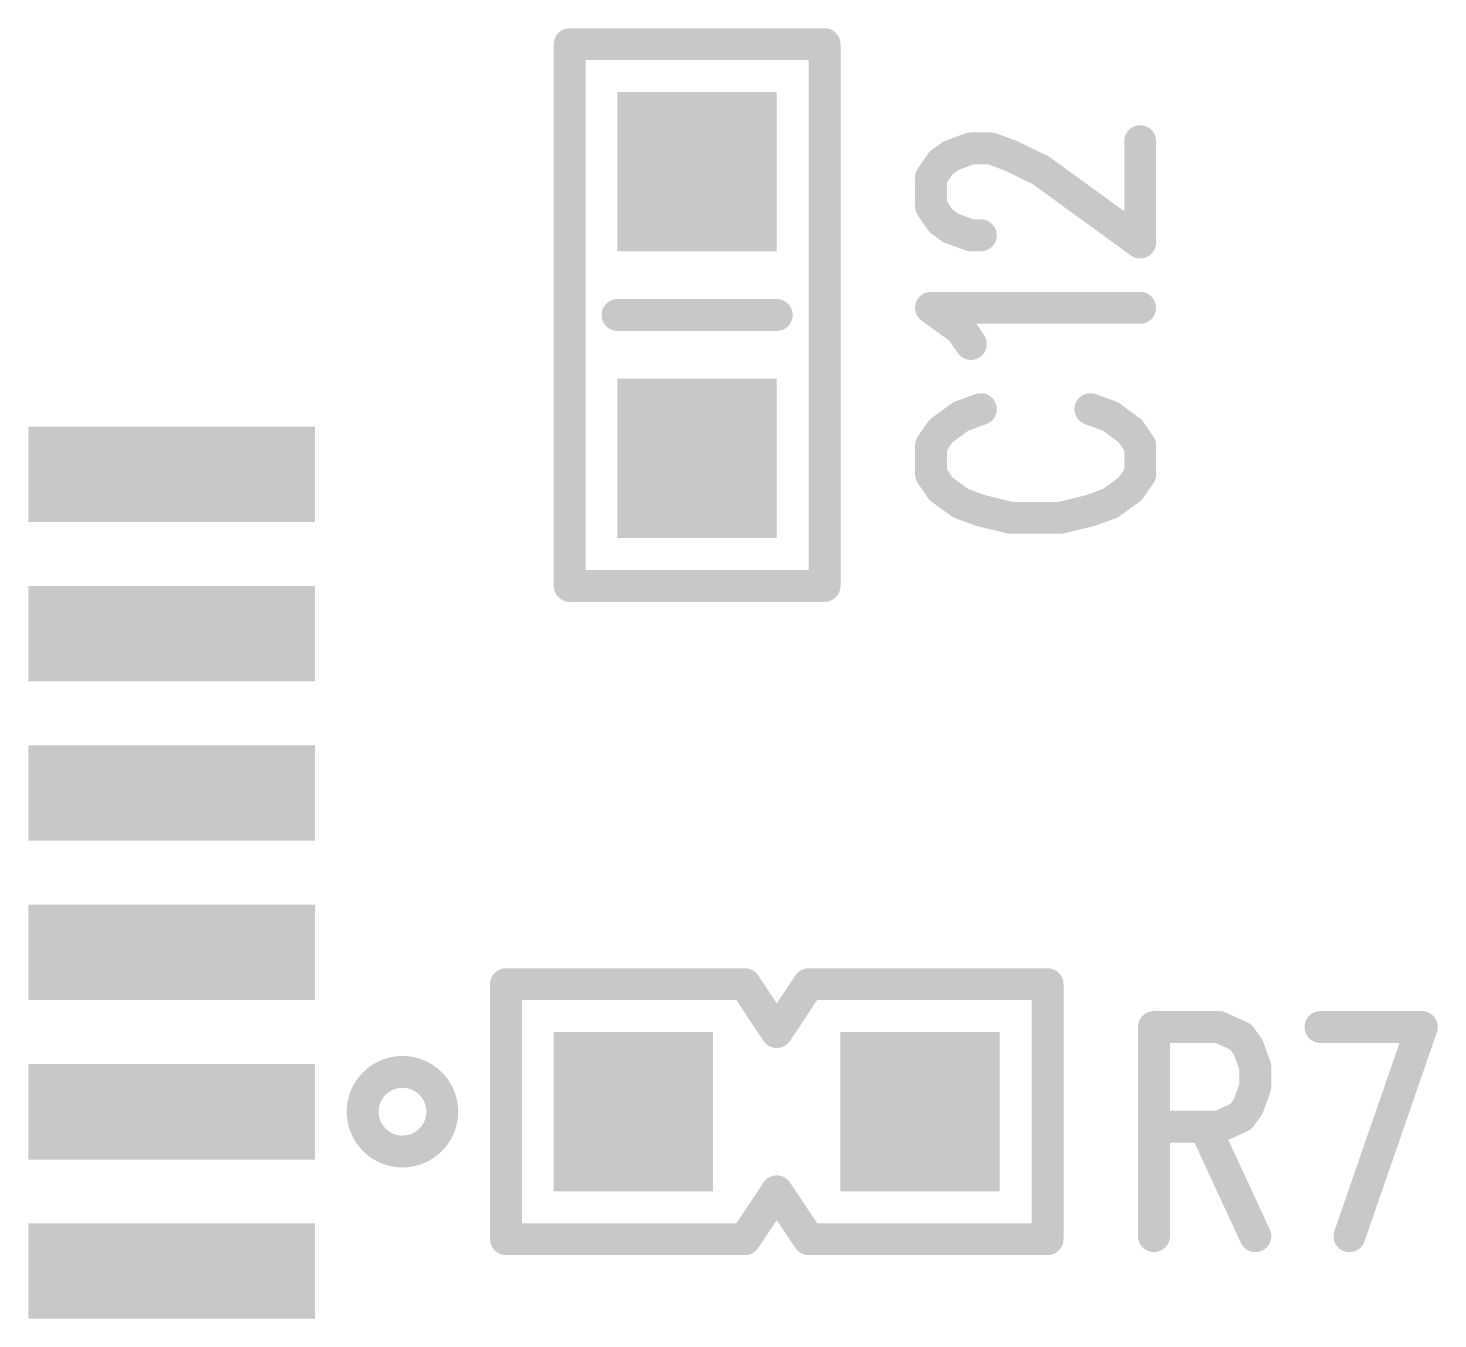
# Model space of a CAD drawing. Extents: x 100 to 144.1, y 92.5 to 144.1.
# Drawn here: x 119.9 to 124.325, y 125.6 to 129.65 of the extents above; entities that cross this region are included whole.
import ezdxf

# ---------------------------------------------------------------- set-up
doc = ezdxf.new("R2010")
doc.units = 0
doc.layers.get('0').update_dxf_attribs({"linetype": 'CONTINUOUS'})
doc.layers.add('MASK-TOP_PHO', color=1, linetype='CONTINUOUS')
doc.layers.add('SILK-TOP_PHO', color=5, linetype='CONTINUOUS')

# ---------------------------------------------------------------- blocks, each defined once
blk = doc.blocks.new('ROUND_1')
at = {"const_width": 0.050038}
blk.add_lwpolyline([(-0.025018, 0, 1), (0.025018, 0, 1)], format="xyb", close=True, dxfattribs=at)
blk = doc.blocks.new('SQUARE_16')
blk.add_solid([(0.250062, 0.250062), (0.250062, -0.250062), (-0.250062, 0.250062), (-0.250062, -0.250062)])
blk = doc.blocks.new('SQUARE_137')
blk.add_solid([(0.149986, 0.149986), (0.149986, -0.149986), (-0.149986, 0.149986), (-0.149986, -0.149986)])

msp = doc.modelspace()

# ---------------------------------------------------------------- linework, layer by layer
at = {"layer": 'MASK-TOP_PHO', "const_width": 0.299972}
for points in [[(120.65, 128.249934), (120.050052, 128.249934)], [(120.65, 127.750062), (120.050052, 127.750062)], [(120.65, 127.249936), (120.050052, 127.249936)], [(120.65, 126.750064), (120.050052, 126.750064)], [(120.65, 126.249938), (120.050052, 126.249938)], [(120.65, 125.750066), (120.050052, 125.750066)]]:
    msp.add_lwpolyline(points, dxfattribs=at)
at = {"layer": 'SILK-TOP_PHO', "const_width": 0.100076}
for points in [[(121.59996, 127.899922), (121.59996, 129.599944)], [(121.59996, 129.599944), (122.40006, 129.599944)], [(122.40006, 129.599944), (122.40006, 127.899922)], [(123.39066, 128.97739), (123.39066, 129.295398)], [(122.796808, 129.249932), (122.859292, 129.272792)], [(122.859292, 129.272792), (122.921776, 129.272792)], [(122.921776, 129.272792), (122.98426, 129.249932)], [(122.734324, 129.18186), (122.765566, 129.227326)], [(122.765566, 129.227326), (122.796808, 129.249932)], [(122.98426, 129.249932), (123.07824, 129.204466)], [(122.734324, 129.090928), (122.734324, 129.18186)], [(123.07824, 129.204466), (123.39066, 128.97739)], [(122.765566, 129.045462), (122.734324, 129.090928)], [(122.796808, 129.022602), (122.765566, 129.045462)], [(122.859292, 128.999996), (122.796808, 129.022602)], [(122.890534, 128.999996), (122.859292, 128.999996)], [(122.82805, 128.704594), (122.734324, 128.772666)], [(122.734324, 128.772666), (123.39066, 128.772666)], [(121.750074, 128.75006), (122.249946, 128.75006)], [(122.859292, 128.659128), (122.82805, 128.704594)], [(122.890534, 128.454658), (122.82805, 128.431798)], [(123.296934, 128.431798), (123.23445, 128.454658)], [(122.82805, 128.431798), (122.765566, 128.386332)], [(123.359418, 128.386332), (123.296934, 128.431798)], [(122.765566, 128.386332), (122.734324, 128.340866)], [(123.39066, 128.340866), (123.359418, 128.386332)], [(122.734324, 128.340866), (122.734324, 128.249934)], [(123.39066, 128.249934), (123.39066, 128.340866)], [(122.734324, 128.249934), (122.765566, 128.204468)], [(123.359418, 128.204468), (123.39066, 128.249934)], [(122.765566, 128.204468), (122.82805, 128.159002)], [(123.296934, 128.159002), (123.359418, 128.204468)], [(122.82805, 128.159002), (122.890534, 128.136396)], [(123.23445, 128.136396), (123.296934, 128.159002)], [(122.890534, 128.136396), (122.98426, 128.113536)], [(122.98426, 128.113536), (123.140724, 128.113536)], [(123.140724, 128.113536), (123.23445, 128.136396)], [(122.40006, 127.899922), (121.59996, 127.899922)], [(122.150124, 126.649988), (121.400062, 126.649988)], [(121.400062, 126.649988), (121.400062, 125.849888)], [(122.249946, 126.499874), (122.150124, 126.649988)], [(122.350022, 126.649988), (122.249946, 126.499874)], [(123.100084, 126.649988), (122.350022, 126.649988)], [(123.100084, 125.849888), (123.100084, 126.649988)], [(123.434094, 126.515622), (123.434094, 125.859286)], [(123.434094, 126.515622), (123.638564, 126.515622)], [(123.638564, 126.515622), (123.70689, 126.48438)], [(123.956826, 126.515622), (124.275088, 126.515622)], [(124.275088, 126.515622), (124.047758, 125.859286)], [(123.70689, 126.48438), (123.729496, 126.453138)], [(123.729496, 126.453138), (123.752356, 126.390654)], [(123.752356, 126.390654), (123.752356, 126.32817)], [(123.752356, 126.32817), (123.729496, 126.265686)], [(123.729496, 126.265686), (123.70689, 126.234444)], [(123.638564, 126.203202), (123.434094, 126.203202)], [(123.593098, 126.203202), (123.752356, 125.859286)], [(123.70689, 126.234444), (123.638564, 126.203202)], [(122.150124, 125.849888), (122.249946, 126.000002)], [(122.249946, 126.000002), (122.350022, 125.849888)], [(121.400062, 125.849888), (122.150124, 125.849888)], [(122.350022, 125.849888), (123.100084, 125.849888)]]:
    msp.add_lwpolyline(points, dxfattribs=at)
msp.add_lwpolyline([(120.949974, 126.249938, 1), (121.19991, 126.249938, 1)], format="xyb", close=True, dxfattribs=at)

# ---------------------------------------------------------------- block references
at = {"layer": 'MASK-TOP_PHO'}
for name, p in [('SQUARE_16', (122.00001, 129.199894)), ('SQUARE_16', (122.00001, 128.299972)), ('SQUARE_137', (120.050052, 128.249934)), ('SQUARE_137', (120.65, 128.249934)), ('SQUARE_137', (120.050052, 127.750062)), ('SQUARE_137', (120.65, 127.750062)), ('SQUARE_137', (120.050052, 127.249936)), ('SQUARE_137', (120.65, 127.249936)), ('SQUARE_137', (120.050052, 126.750064)), ('SQUARE_137', (120.65, 126.750064)), ('SQUARE_16', (121.800112, 126.249938)), ('SQUARE_16', (122.700034, 126.249938)), ('SQUARE_137', (120.050052, 126.249938)), ('SQUARE_137', (120.65, 126.249938)), ('SQUARE_137', (120.050052, 125.750066)), ('SQUARE_137', (120.65, 125.750066))]:
    msp.add_blockref(name, p, dxfattribs=at)
at = {"layer": 'SILK-TOP_PHO'}
for p in [(121.59996, 129.599944), (122.40006, 129.599944), (122.40006, 129.599944), (123.39066, 129.295398), (122.859292, 129.272792), (122.921776, 129.272792), (122.765566, 129.227326), (122.796808, 129.249932), (122.98426, 129.249932), (122.734324, 129.18186), (123.07824, 129.204466), (122.734324, 129.090928), (122.765566, 129.045462), (122.796808, 129.022602), (122.859292, 128.999996), (122.890534, 128.999996), (123.39066, 128.97739), (122.734324, 128.772666), (123.39066, 128.772666), (121.750074, 128.75006), (122.249946, 128.75006), (122.82805, 128.704594), (122.859292, 128.659128), (122.890534, 128.454658), (123.23445, 128.454658), (122.82805, 128.431798), (123.296934, 128.431798), (122.765566, 128.386332), (123.359418, 128.386332), (122.734324, 128.340866), (123.39066, 128.340866), (122.734324, 128.249934), (123.39066, 128.249934), (122.765566, 128.204468), (123.359418, 128.204468), (122.82805, 128.159002), (123.296934, 128.159002), (122.890534, 128.136396), (122.98426, 128.113536), (123.140724, 128.113536), (123.23445, 128.136396), (121.59996, 127.899922), (122.40006, 127.899922), (121.400062, 126.649988), (122.150124, 126.649988), (122.350022, 126.649988), (123.100084, 126.649988), (123.434094, 126.515622), (123.434094, 126.515622), (123.638564, 126.515622), (123.956826, 126.515622), (124.275088, 126.515622), (124.275088, 126.515622), (122.249946, 126.499874), (123.70689, 126.48438), (123.729496, 126.453138), (123.752356, 126.390654), (123.752356, 126.32817), (123.729496, 126.265686), (123.434094, 126.203202), (123.593098, 126.203202), (123.638564, 126.203202), (123.70689, 126.234444), (122.249946, 126.000002), (121.400062, 125.849888), (122.150124, 125.849888), (122.350022, 125.849888), (123.100084, 125.849888), (123.100084, 125.849888), (123.434094, 125.859286), (123.752356, 125.859286), (124.047758, 125.859286)]:
    msp.add_blockref('ROUND_1', p, dxfattribs=at)

doc.saveas('drawing.dxf')
